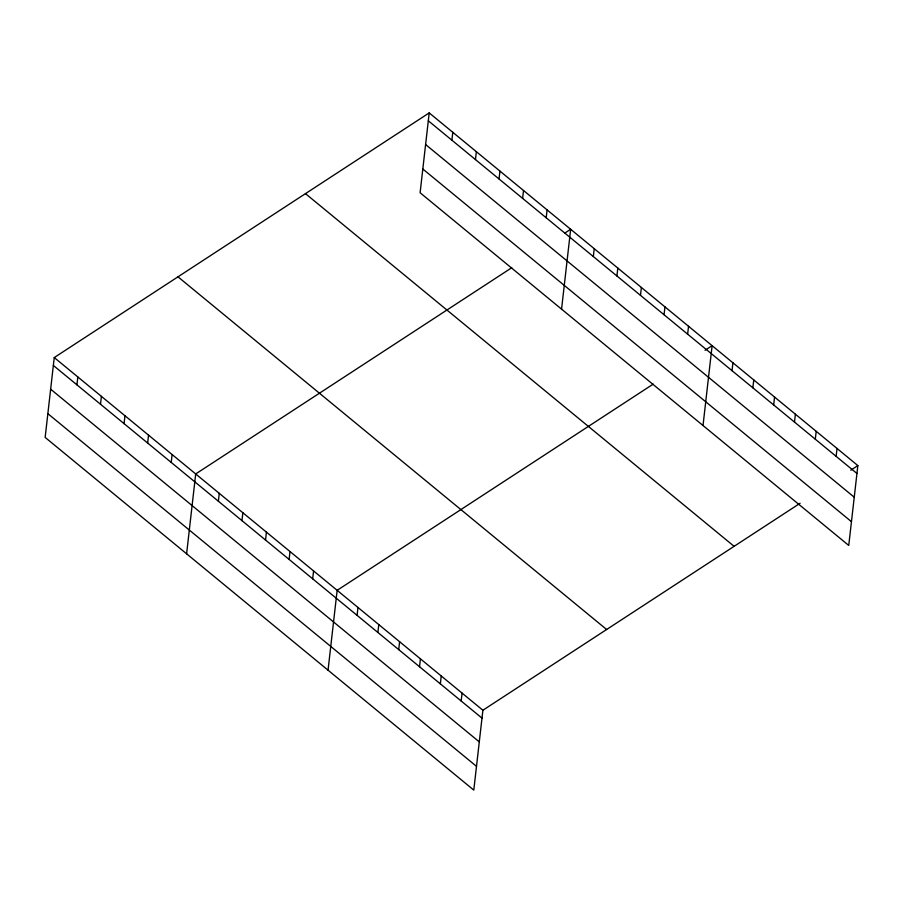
<?xml version="1.0" encoding="UTF-8"?>
<svg xmlns="http://www.w3.org/2000/svg" width="903" height="903" viewBox="0 0 903 903"><rect width="100%" height="100%" fill="white"/><g stroke="black" fill="none" stroke-linecap="round" stroke-linejoin="round"><path stroke-width="1.35" d="M429.207 112.898L420.109 192.757L848.752 545.435L857.85 465.587L429.207 112.898L54.248 357.565L45.15 437.413L473.793 790.102L482.891 710.243L800.103 503.264M76.924 384.847L77.827 376.957M100.504 404.239L101.396 396.361M124.072 423.642L124.975 415.752M147.652 443.034L148.543 435.156M171.231 462.438L172.123 454.548M186.605 553.799L195.703 473.951L511.741 267.739M218.379 501.233L219.271 493.343M241.948 520.625L242.851 512.746M265.527 540.028L266.43 532.138M289.107 559.42L289.998 551.541M312.675 578.823L313.578 570.933M328.049 670.184L337.146 590.336L653.185 384.125M357.069 615.349L357.972 607.459M377.894 632.472L378.786 624.594M451.884 140.179L452.787 132.301M398.708 649.607L399.611 641.728M475.463 159.583L476.355 151.693M419.534 666.741L420.426 658.851M440.348 683.864L441.251 675.986M499.032 178.975L499.935 171.096M461.173 700.999L462.065 693.12M522.611 198.378L523.514 190.488M546.191 217.77L547.083 209.891M561.564 309.142L570.662 229.283L564.77 233.132M593.339 256.565L594.23 248.686M616.918 275.968L617.81 268.078M640.487 295.36L641.39 287.481M664.066 314.763L664.958 306.873M687.635 334.155L688.537 326.276M703.019 425.527L712.117 345.668L705.04 350.285M732.028 370.681L732.931 362.803M752.854 387.816L753.757 379.937M773.668 404.95L774.571 397.06M794.493 422.073L795.396 414.195M815.307 439.208L816.21 431.329M836.133 456.331L837.036 448.452M850.784 470.203L857.85 465.587M428.315 120.788L856.947 473.465M425.606 144.536L854.249 497.214M422.818 169.008L851.461 521.686M305.474 193.637L734.116 546.326M177.981 276.826L606.624 629.504M54.248 357.565L482.891 710.243M53.345 365.444L481.988 718.122M50.647 389.193L479.29 741.882M47.859 413.664L476.502 766.342"/></g></svg>
